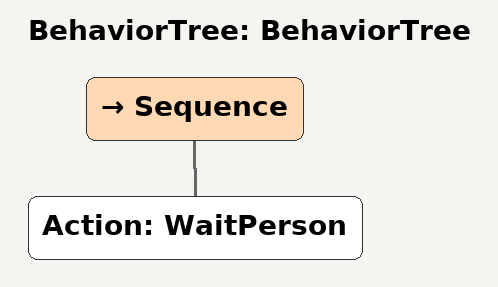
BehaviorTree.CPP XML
<?xml version="1.0"?>
<root main_tree_to_execute="BehaviorTree">
    <BehaviorTree ID="BehaviorTree">
        <Sequence>
            <Action ID="WaitPerson"/>
        </Sequence>
    </BehaviorTree>
</root>
